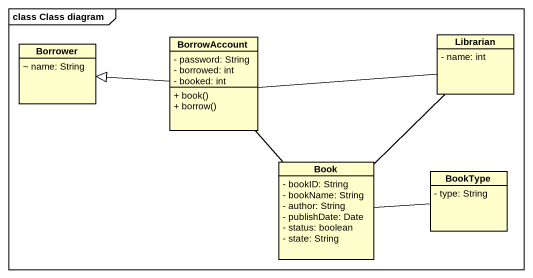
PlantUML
@startuml
mainframe class Class diagram
hide circle
hide empty members
skinparam classAttributeIconSize 0
class BorrowAccount {
  - password: String
  - borrowed: int
  - booked: int
  + book()
  + borrow()
}
class Librarian {
  - name: int
}
class Borrower {
  ~ name: String
}
class Book {
  - bookID: String
  - bookName: String
  - author: String
  - publishDate: Date
  - status: boolean
  - state: String
}
class BookType {
  - type: String
}
BorrowAccount -left-|> Borrower
BorrowAccount -- Book
Librarian -left- BorrowAccount
Librarian -- Book
BookType -left- Book
@enduml
